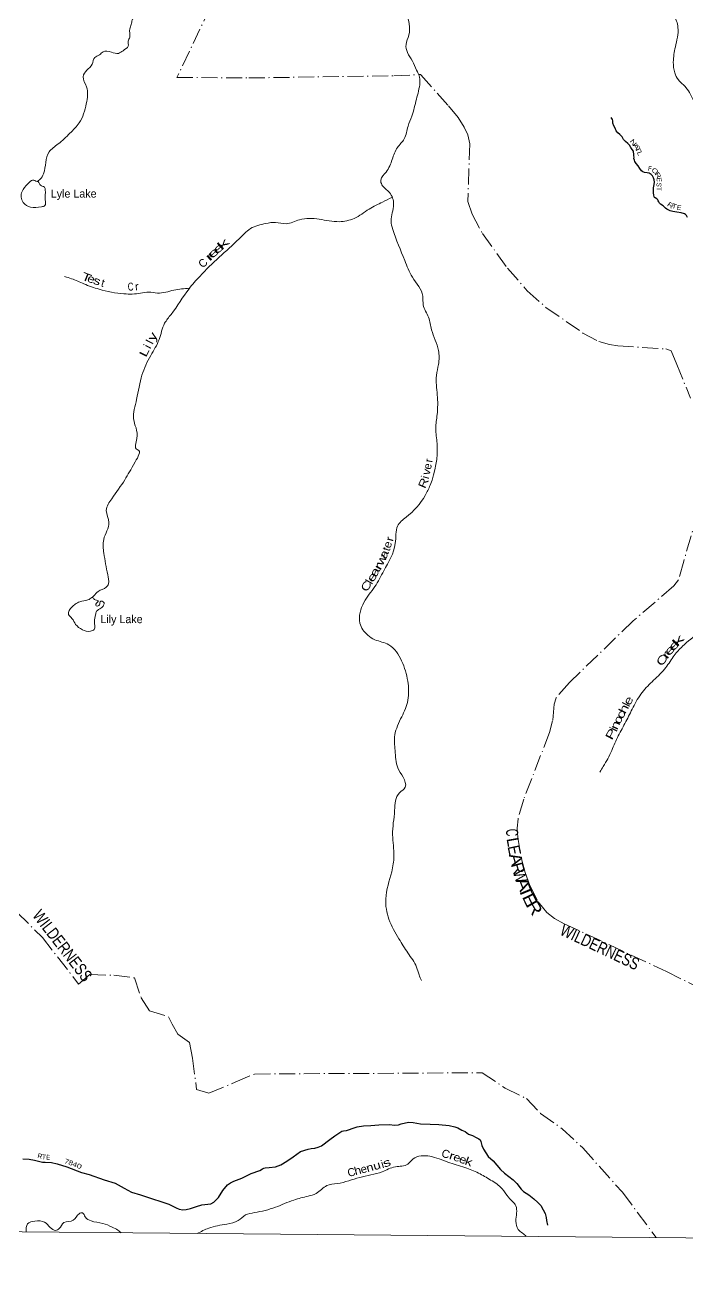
# Model space of a CAD drawing. Header units: feet. Extents: x -252966 to 4, y -183309 to 1368.
# Drawn here: x -205423 to -188878, y -183309 to -152218 of the extents above; entities that cross this region are included whole.
import ezdxf
from ezdxf.enums import TextEntityAlignment as Align

# ---------------------------------------------------------------- set-up
doc = ezdxf.new("R2010")
doc.units = ezdxf.units.FT
doc.header["$LTSCALE"] = 80
doc.linetypes.add('DOT_DASHED', pattern=[7.7, 5, -1.2, 0.3, -1.2])
for name, color, linetype, lineweight in [('29', 7, 'Continuous', 25), ('30', 7, 'Continuous', 35), ('39', 7, 'Continuous', 13), ('4', 7, 'Continuous', 13), ('41', 7, 'Continuous', 13), ('44', 7, 'DOT_DASHED', 13)]:
    doc.layers.add(name, color=color, linetype=linetype, lineweight=lineweight)

msp = doc.modelspace()

# ---------------------------------------------------------------- linework, layer by layer
at = {"layer": '29'}
for points in [[(-188870.69, -157026.8), (-188896.47, -156977.36), (-188916.6, -156954.06), (-188940.97, -156941.07), (-189022.13, -156915.05), (-189133.94, -156899.6), (-189237.53, -156880.54), (-189303.22, -156867.32), (-189352.3, -156842.86), (-189385.43, -156821.17), (-189418.28, -156793.48), (-189478.05, -156740.38), (-189538.57, -156700.81), (-189567.32, -156673.81), (-189588.23, -156641.22), (-189596.92, -156617.64), (-189613.06, -156591.57), (-189636.64, -156568.04), (-189673.89, -156541.91), (-189691.27, -156527.01), (-189700.23, -156510.74), (-189708.06, -156464.17), (-189715.98, -156419.61), (-189717.12, -156359.3), (-189715.78, -156289.08), (-189703.85, -156207.32), (-189695.06, -156149.5), (-189702.22, -156088.91), (-189720.07, -156041.86), (-189743.65, -155988.5), (-189778.22, -155954.7), (-189823.09, -155926.42), (-189874.75, -155913.88), (-189938.82, -155908.78), (-189982.17, -155890.61), (-190013.2, -155867.02), (-190056.45, -155804.69), (-190103.61, -155740.15), (-190153.07, -155681.53), (-190182.67, -155627.88), (-190193.46, -155601.25), (-190205.49, -155558.5), (-190201.95, -155526.54), (-190206.15, -155488.18), (-190207.68, -155435.89), (-190215.89, -155397.33), (-190220.95, -155377.01), (-190250.93, -155331.38), (-190284.92, -155285.55), (-190320.25, -155225.6), (-190362.35, -155181.39), (-190416.3, -155132.6), (-190466.04, -155079.99), (-190503.28, -155017.94), (-190554.45, -154953.21), (-190604.77, -154912.62), (-190648.6, -154862.3), (-190675.81, -154800.74), (-190711.13, -154740.79), (-190735.96, -154671.31), (-190737.2, -154613.01), (-190745.79, -154582.47), (-190771.66, -154535.03)], [(-200004.17, -181037.32), (-199769.48, -180920.14), (-199556.74, -180842.06), (-199490.38, -180799.08), (-199452.12, -180782.26), (-199418.95, -180776.42), (-199316.12, -180769.35), (-199162.58, -180752.67), (-199027.47, -180700.96), (-198878.33, -180607.76), (-198722.69, -180504.83), (-198539.36, -180369.11), (-198347.72, -180312.1), (-198266.66, -180297.94), (-198175.47, -180282.27), (-198093.99, -180263.34), (-198014.01, -180225.81), (-197807.57, -180069.11), (-197680.77, -179980.85), (-197531.05, -179875.63), (-197503.06, -179858.62), (-197465.81, -179851.17), (-197386.77, -179842.44), (-197334.22, -179828.83), (-197225.22, -179783.98), (-197123.14, -179750.76), (-196965.5, -179732.27), (-196779.98, -179719.15), (-196582.24, -179702.61), (-196320.71, -179697.18), (-196182.64, -179709.88), (-196090.02, -179706.32), (-196022.52, -179681.47), (-195841.67, -179640.01), (-195725.18, -179641.63), (-195535.94, -179676.88), (-195297.33, -179688.42), (-195078.77, -179698.99), (-194822.59, -179721.42), (-194681.38, -179752.34), (-194602.41, -179782.27), (-194504.45, -179835.2), (-194423.77, -179871.24), (-194338.41, -179935.61), (-194243.5, -179968.32), (-194145.35, -180017.24), (-194078.8, -180054.6), (-194051.85, -180077.11), (-194031.54, -180117.13), (-194006.24, -180218.77), (-193964.61, -180315.17), (-193846.5, -180493.59), (-193725.15, -180603.89), (-193629.86, -180712.92), (-193542.4, -180817.56), (-193442.44, -180912.77), (-193225.03, -181073.9), (-193133.18, -181172.08), (-193025.38, -181312.49), (-192964.34, -181370.71), (-192835.28, -181456.24), (-192703.33, -181555), (-192605.08, -181644.09), (-192534.8, -181718.31), (-192473.13, -181827.2), (-192428.04, -181916.94), (-192399.9, -182019.51), (-192389.21, -182090.32), (-192368.69, -182207.79)], [(-205477.87, -180555.77), (-205316.69, -180561.29), (-205179.87, -180586.24), (-204979.01, -180633.3), (-204919.11, -180639.01), (-204755.55, -180648.19), (-204617.29, -180673.69), (-204374.01, -180755.74), (-204008.89, -180895.9), (-203816.3, -180945.37), (-203442.59, -181073.9), (-203167.41, -181161.51), (-202942.36, -181288.87), (-202756.08, -181386.24), (-202534.09, -181451.19), (-202233.61, -181556.09), (-202027.65, -181620.27), (-201825.71, -181684.26), (-201643.15, -181775.43), (-201570.01, -181807.69), (-201478.64, -181823.55), (-201391.24, -181820.1), (-201282.23, -181792.88), (-201137.19, -181743.66), (-200998.36, -181698.16), (-200853.23, -181689.11), (-200775.49, -181673.61), (-200700.07, -181638.27), (-200587.68, -181515.18), (-200474.91, -181341.9), (-200363.86, -181204.68), (-200288.85, -181149.72), (-200198.58, -181110.25), (-200004.17, -181037.32)]]:
    msp.add_lwpolyline(points, dxfattribs=at)
at = {"layer": '39'}
for points in [[(-195699.26, -142951.91), (-195643.89, -143216.64), (-195542.77, -143551.88), (-195632.19, -143828.7), (-195974.83, -144074.61), (-196172.83, -144344.23), (-196724.42, -144944.18), (-197065.82, -145264.59), (-197658.4, -145360.86), (-198162.25, -145437.96), (-198612.13, -145356.62), (-199067.66, -145238.99), (-199339.15, -145417.23), (-199734.62, -145712.9), (-200188.97, -146058.25), (-200859, -146632.77), (-201301.15, -146966.18), (-201600.51, -147307.17), (-201942.12, -147647.7), (-202115.61, -147881.35), (-202222.08, -148248.57), (-202319.53, -148523.29), (-202524.52, -148883.41), (-202587.51, -149134.35), (-202525.32, -149344.37), (-202615.18, -149470.22), (-202696.81, -149580.05), (-202688.06, -149704.94), (-202775.1, -149754.33), (-202832.06, -150005.33), (-202866.24, -150194.18), (-202720.26, -150473.54), (-202681.13, -150771.88), (-202651.49, -151015.76), (-202621.3, -151398.55), (-202650.31, -151863.22), (-202700.2, -152015.67), (-202739.25, -152093.75), (-202764.58, -152206.2), (-202804.01, -152320.52), (-202804.1, -152521.81), (-202839.38, -152624.09), (-202842.7, -152748.86), (-202970.66, -152862.22), (-203084.04, -152929.43), (-203260.82, -152901.36), (-203469.97, -152891.06), (-203561.33, -152968.58), (-203678.7, -153031.73), (-203740.85, -153202.16), (-203879.25, -153351.63), (-203965.44, -153511.74), (-203883.57, -153764.24), (-203890.01, -154186.89), (-204066.07, -154666.08), (-204298.17, -154925.27), (-204592.75, -155193.84), (-204818.18, -155392.7), (-204958.7, -155936.7), (-205044.65, -156074.66), (-205117.72, -156134.26)], [(-195870.04, -145526.62), (-195836.48, -145849.51), (-195860.1, -146183.4), (-195760.54, -146667.58), (-195772.44, -147227.05), (-195570.85, -147384.22), (-195462.84, -147445.77), (-195318.87, -147531.86), (-195217.59, -147659.77), (-195022.67, -147877.25), (-194958.87, -148125.53), (-194955.07, -148338.94), (-195079.19, -148661.69), (-195115.85, -149088.04), (-195215.28, -149551.96), (-195245.22, -149720.72), (-195225.26, -149928.27), (-195339.13, -150041.78), (-195464.16, -150259.84), (-195559.01, -150478.23), (-195742.23, -150681.58), (-195828.49, -150847.72), (-195817.19, -151113.55), (-195835.07, -151284.46), (-195847.43, -151503.74), (-195896.09, -151730.67), (-195822.45, -152192.43), (-195829.41, -152472.15), (-195900.28, -152706.91), (-195864.17, -152908.59), (-195739.65, -153123.3), (-195639.36, -153345.81), (-195560.8, -153529.83), (-195554.17, -153664.77), (-195640.94, -154072.46), (-195756.09, -154499.98), (-195849.22, -154746.56), (-195945.12, -155065.59), (-196116.42, -155283.15), (-196246.28, -155577.66), (-196400.5, -155894.04), (-196531.4, -156095.94), (-196504.43, -156210.96), (-196313.31, -156406.26), (-196209.78, -156703.28), (-196274.5, -157119.26), (-196232.41, -157327.05), (-195932.68, -158103.25), (-195739.9, -158524.02), (-195481.27, -158997.83), (-195469.47, -159215.36), (-195335.88, -159524.78), (-195260.66, -159835.58), (-195091, -160350.71), (-195088.66, -160703), (-195141.83, -160976.18), (-195118.76, -161463.56), (-195123.91, -161954.66), (-195157.71, -162300.53), (-195125.46, -162679.31), (-195297.3, -163716.13), (-195420.76, -163976.48), (-195899.32, -164520.86), (-196112.9, -164739.98), (-196153.26, -164942.85), (-196167.82, -165180.22), (-196454.63, -165859.52), (-196680.09, -166253.64), (-196951.86, -166649.28), (-197051.84, -167165.52), (-196855.82, -167469.58), (-196679.91, -167580.17), (-196329.13, -167708.75), (-196009.4, -168112.77), (-195857.72, -168615.63), (-195854.69, -169094.74), (-196007.9, -169505.74), (-196179.68, -169960.83), (-196173.67, -170347.38), (-196103.78, -170782.93), (-195973.44, -171017.83), (-195919.7, -171266), (-196061.99, -171403.36), (-196185.36, -171846.89), (-196236.03, -172458.28), (-196201.36, -172990.07), (-196257.74, -173377.96), (-196407.72, -174056.72), (-196326.54, -174566.87), (-196078.14, -175056.67), (-195856.47, -175409.31)], [(-195798.66, -146491.96), (-195415.9, -146806.16), (-194932.45, -146948.25), (-194653.35, -147196.83), (-194347.68, -147405.45), (-193981.43, -147785.81), (-193586.7, -148329.53), (-193401.71, -148726.06), (-193210.8, -148941.49), (-192772.55, -149171.66), (-192364.24, -149379.37), (-192007.87, -149550.28), (-191565.64, -149784.52), (-191051.16, -150037.66), (-190865.86, -150212.77), (-190730.33, -150528.24), (-190568.84, -150670.89), (-190388.05, -150892.25), (-190282.23, -151163.12), (-190020.02, -151294.78), (-189692.49, -151338.56), (-189518.1, -151594.07), (-189210.22, -151975.82), (-189106.79, -152282.9), (-189170.24, -152769.35), (-189222.49, -153147.22), (-189187.07, -153415.32), (-189094.36, -153593.46), (-188907.16, -153778.66), (-188691.78, -154155.38), (-188446.16, -154526.4), (-188336.04, -154771.15), (-188270.89, -155081.84), (-188085.6, -155450.2), (-187912.47, -155826.47), (-187839.83, -155998.35), (-187766.16, -156040.97)], [(-205117.72, -156134.26), (-205230.03, -156098.83), (-205345.64, -156186.16), (-205494.55, -156379.81), (-205514.14, -156520.5), (-205463.24, -156655.92), (-205279.3, -156768.61), (-205011.63, -156763.45), (-204922.77, -156732.2), (-204917.25, -156589.34), (-204912.64, -156341.79), (-204934.05, -156273.12), (-204988.1, -156246.37), (-205061.95, -156189.22), (-205093.55, -156132.51), (-205115.37, -156132.34)], [(-196256.08, -156529.68), (-196490.88, -156645.9), (-196822.72, -156821.48), (-197197.39, -157052.96), (-197570.51, -157135.49), (-198070.89, -157073.74), (-198559.98, -157086.59), (-198897.07, -157187.63), (-199162.33, -157154.58), (-199402.05, -157180.17), (-199787.72, -157308.87), (-200072.11, -157565.48), (-200567.86, -158021.1), (-201053.81, -158503), (-201322.66, -158812.11), (-201772.06, -159453.42), (-201931.33, -159675.14), (-202068.38, -160080.27), (-202277.79, -160478.59), (-202498.22, -160967.38), (-202631.36, -161575.86), (-202706.9, -162064.19), (-202625.49, -162552.2), (-202618.34, -162830.06), (-202600.3, -162836.3), (-202665.81, -163135.52), (-202928.11, -163587.62), (-203254.97, -164057.14), (-203388.83, -164349.58), (-203388.87, -164353.61), (-203325.56, -164648.18), (-203454.77, -165073.53), (-203450.37, -165421.82), (-203351.34, -165956.31), (-203337.62, -166183.92), (-203388.85, -166271.94), (-203595.14, -166372.38), (-203705.03, -166489.96), (-203749.65, -166523.7)], [(-201311.42, -158797.27), (-201701.31, -158846.27), (-202110.55, -158920.37), (-202327.61, -158895.89), (-202533.12, -158921.85), (-202947.81, -158939.53), (-203568.34, -158822.13), (-203949.26, -158689.2), (-204257.79, -158561.07), (-204430.29, -158508.89)], [(-203749.65, -166523.7), (-203846.9, -166587.06), (-204052.61, -166631.15), (-204167.98, -166696.33), (-204245.07, -166755.89), (-204329.58, -166948.22), (-204246.16, -167051.78), (-204155.13, -167197.69), (-203987.49, -167330.34), (-203784.67, -167368.76), (-203689.62, -167323.48), (-203687.53, -167124.22), (-203659.65, -166959.46), (-203630.55, -166871.21), (-203525.09, -166791.83), (-203455.92, -166720.1), (-203445.19, -166655.81), (-203495.13, -166621.05), (-203545.53, -166630.57), (-203550, -166672.79), (-203590.91, -166736.77), (-203639.22, -166738.26), (-203646.83, -166695.91), (-203612.03, -166639.92), (-203587.53, -166605.96), (-203633.68, -166593.39), (-203687.79, -166572.67), (-203709.63, -166544.26), (-203749.65, -166523.7)], [(-187856.01, -166997.96), (-188110.47, -167040.44), (-188330.1, -167261.51), (-188561.06, -167412), (-188993.15, -167745.52), (-189198.76, -167972.78), (-189409.2, -168276.48), (-189714.36, -168595.26), (-189997.21, -168896.17), (-190228.5, -169270.1), (-190407.31, -169628.49), (-190598.16, -169982.72), (-190760.96, -170349.33), (-190855.66, -170553.63), (-190972.39, -170747.63), (-191056.18, -170887.4)], [(-195856.47, -175409.31), (-195636.82, -175761.93), (-195574.46, -175955.85), (-195511.58, -176099.44)], [(-201119.63, -182420.04), (-200828.14, -182284.29), (-200378.36, -182182.45), (-200093.75, -182096.95), (-199909.16, -181956.02), (-199689.23, -181898), (-199164.65, -181762.74), (-198701.98, -181582.54), (-198346.82, -181485.72), (-198144.89, -181417.44), (-197879.23, -181221.02), (-197615.1, -181169.52), (-197058.14, -181016.5), (-196499.29, -180875.57), (-196165.99, -180752.35), (-195855.42, -180685.24), (-195721.26, -180555.85), (-195302.04, -180489.91), (-194856.84, -180633.6), (-194427.7, -180773.09), (-194087.06, -180909.61), (-193789.05, -181081.91), (-193497.57, -181300.44), (-193340.84, -181513.48), (-193155.94, -181726.84), (-193155.93, -182109.29), (-193095.73, -182317.28), (-192992.06, -182408.98), (-192895.76, -182492.26)], [(-205392.78, -182384.07), (-205354.37, -182175.13), (-205178.64, -182110.6), (-204929.41, -182137.44), (-204789.92, -182267.77), (-204659.89, -182339.63), (-204564.86, -182296.36), (-204448.58, -182144.63), (-204216.59, -182088.76), (-204067.97, -181923.29), (-203985.27, -181904.05), (-203913.87, -182003.45), (-203770.07, -182105.65), (-203474.9, -182165.19), (-203242.47, -182258.28), (-203098.41, -182336.32), (-203017.65, -182403.31)]]:
    msp.add_spline(points, degree=3, dxfattribs=at)
at = {"layer": '4'}
msp.add_lwpolyline([(0, -183308.59), (-31331.08, -183287.04), (-62662.1, -183222.4), (-93993.01, -183114.65), (-125323.73, -182963.82), (-156654.22, -182769.88), (-187984.41, -182532.85), (-219314.25, -182252.72), (-250643.67, -181929.5), (-248626.54, 1367.99)], dxfattribs=at)
at = {"layer": '44'}
for points in [[(-200782.17, -151767.24), (-201627.19, -153532.09), (-199829.31, -153544.46), (-196206.53, -153489.29), (-195533.83, -153457.03)], [(-195526.92, -153464.86), (-194841.48, -154240.94), (-194601.88, -154535.26), (-194450.22, -154769.43), (-194353.94, -154967.77), (-194308.42, -155188.62), (-194354.91, -156629.1), (-194251.03, -156944.41), (-193990, -157426.59), (-193363.48, -158298.87), (-192871.06, -158860.02), (-192404.41, -159278.78), (-191482.88, -159916.97), (-191083.43, -160133.46), (-190820.8, -160206.85), (-190612.6, -160237.69), (-189410.02, -160314.43), (-189275.29, -160364.54), (-189134.21, -160703.14), (-188792.63, -161545.01)], [(-188267.29, -163211.34), (-188959, -165615.74), (-189089.36, -166088.39), (-189210.57, -166238.52), (-190222.65, -167107.31), (-191819.67, -168650.77), (-192146.25, -169029.54), (-192201.05, -169190.53), (-192237.95, -169604.17), (-192314.45, -169901.98), (-192960.17, -171562.66), (-193100.54, -172055.06), (-193120.89, -172289.39), (-193107.59, -172526.28), (-193013.89, -173060.18), (-192923.93, -173398.76), (-192811.19, -173722.12), (-192600.39, -174129.37), (-192385.34, -174393.75), (-192190.52, -174551.5), (-191947.78, -174677.47), (-189394.83, -175873.26), (-187947.72, -176597.79)], [(-205617.72, -174395.57), (-204982.97, -175021.2), (-204080.58, -176188.24), (-203799.03, -175946.86), (-203200.3, -175965.99), (-202685.71, -176031.99), (-202519.4, -176532.56), (-202307.39, -176852.71), (-201834.65, -177002.84), (-201741.21, -177186.05), (-201601.12, -177439.95), (-201313.68, -177642.16), (-201236.29, -178038.99), (-201132.17, -178816.41), (-201136.39, -178816.45), (-200828.26, -178913.81), (-200167.4, -178639.35), (-199683.36, -178433.61), (-194000.47, -178401.89), (-193421.43, -178789.51), (-192893.47, -179047.9), (-192537.93, -179421.02), (-192001.07, -179800.7), (-191484.92, -180281.03), (-190492.36, -181389.88), (-189650.67, -182519.03)]]:
    msp.add_lwpolyline(points, dxfattribs=at)

# ---------------------------------------------------------------- texts
at = {"layer": '30'}
for s, rotation, width, p in [('N', 307.956, 1.45, (-190269.66, -155193.14)), ('A', 304.986, 1.55, (-190198.28, -155290.54)), ('T', 295.185, 1.4, (-190156.6, -155356.73)), ('L', 288.836, 1.2, (-190114.73, -155449.92)), ('F', 351.624, 0.9, (-189812.08, -155863.96)), ('O', 326.209, 1.3, (-189712.74, -155916.48)), ('R', 301.962, 1.3, (-189655.5, -156008.33)), ('E', 276.739, 0.85, (-189637.06, -156093.07)), ('S', 261.698, 0.85, (-189640.67, -156204.32)), ('T', 268.907, 0.85, (-189639.15, -156315.23)), ('R', 323.872, 1.4, (-189325.43, -156773.28)), ('T', 342.375, 1.2, (-189214.89, -156804.78)), ('E', 349.574, 0.9, (-189089.87, -156839.49)), ('R', 346.814, 0.9, (-205059.36, -180541.85)), ('T', 354.555, 0.95, (-204951.8, -180565.1)), ('E', 356.788, 0.75, (-204842.37, -180572.92)), ('7', 339.553, 1.25, (-204397.25, -180674.64)), ('8', 338.843, 1.25, (-204295.6, -180710.31)), ('4', 339, 1.25, (-204195.26, -180748.8)), ('0', 339, 1.4, (-204084.87, -180791.76))]:
    msp.add_text(s, height=120, rotation=rotation, dxfattribs=dict(at, width=width)).set_placement(p, align=Align.CENTER)
at = {"layer": '41'}
for s, p in [('Lyle Lake', (-204776.51, -156533.37)), ('Lily Lake', (-203536.76, -167167.47))]:
    msp.add_text(s, height=200, dxfattribs=at).set_placement(p)
for s, rotation, width, p in [('k', 42.512, 2.2, (-200405.54, -157768.24)), ('r', 43.992, 2.2, (-200740.12, -158072.13)), ('e', 42.657, 1.95, (-200645.37, -157980.38)), ('e', 42.657, 1.95, (-200524.65, -157871.31)), ('T', 338.357, 1.45, (-203919.16, -158618.22)), ('e', 339.794, 1.2, (-203800.96, -158655.58)), ('s', 341.726, 1.35, (-203652.11, -158707.69)), ('C', 2.01, 0.75, (-202778.18, -158858.41)), ('l', 62.272, 1.15, (-202218.13, -160185.57)), ('y', 62.742, 1.5, (-202147.41, -160049.77)), ('L', 63.754, 1.45, (-202351.82, -160441.19)), ('i', 62.263, 1.2, (-202275.49, -160298.36)), ('v', 76.947, 1.1, (-195297.58, -163409.49)), ('R', 66.916, 1.3, (-195375.28, -163704.78)), ('r', 75.342, 1.2, (-196216.05, -165086.21)), ('a', 66.571, 1.4, (-196363.64, -165487.17)), ('t', 70.853, 1.05, (-196301.12, -165347.61)), ('e', 73.169, 1.1, (-196267.83, -165233.88)), ('r', 60.869, 1.65, (-196508.23, -165798.18)), ('w', 62.371, 1.45, (-196426.89, -165628.41)), ('e', 57.583, 1.55, (-196668.63, -166069.64)), ('a', 62.583, 1.5, (-196593.77, -165934.16)), ('C', 59.74, 1.35, (-196811.22, -166291.6)), ('l', 60.272, 1.2, (-196736, -166183.98)), ('k', 46.066, 2.25, (-189031.03, -167674.6)), ('r', 54.87, 1.85, (-189329.21, -168018.02)), ('e', 48.859, 1.9, (-189239.51, -167904.09)), ('e', 47.278, 1.95, (-189134.91, -167785.43)), ('C', 55.382, 1.45, (-189425.32, -168146.66)), ('e', 63.546, 1.4, (-190258.03, -169146.94)), ('c', 66.202, 1.45, (-190443.51, -169489.08)), ('h', 63.169, 1.45, (-190373.6, -169354.6)), ('l', 63.422, 1.1, (-190311.72, -169243.97)), ('n', 66.331, 1.4, (-190581.15, -169754.28)), ('o', 65.78, 1.3, (-190513.42, -169616.61)), ('P', 62.084, 1.55, (-190693.06, -169984.22)), ('i', 63.597, 1.2, (-190627.22, -169862.54)), ('C', 342.064, 1.05, (-194937.84, -180523.29)), ('s', 21.008, 1.45, (-196346.72, -180740.04)), ('r', 342.012, 1.3, (-194784.43, -180570.85)), ('e', 341.975, 1.15, (-194656.41, -180611.33)), ('e', 340.854, 1.2, (-194508.97, -180663.59)), ('k', 340.471, 1.35, (-194364.19, -180716.78)), ('h', 15.288, 1.15, (-197082.52, -180940.29)), ('e', 14.132, 1.05, (-196935.02, -180903.13)), ('n', 16.132, 1.2, (-196779.8, -180861.79)), ('u', 17.176, 1.25, (-196601, -180812.95))]:
    msp.add_text(s, height=200, rotation=rotation, dxfattribs=dict(at, width=width)).set_placement(p, align=Align.CENTER)
for s, rotation, p in [('C', 43.992, (-200906.56, -158240.84)), ('t', 342.176, (-203501.91, -158759.12)), ('r', 4.218, (-202620.25, -158852.09)), ('e', 79.325, (-195267.09, -163267.67)), ('r', 81.656, (-195238.04, -163116.39)), ('i', 74.255, (-195325.72, -163548.93)), ('i', 17.543, (-196461.39, -180782.15)), ('C', 15.437, (-197239.42, -180982.32))]:
    msp.add_text(s, height=200, rotation=rotation, dxfattribs=at).set_placement(p, align=Align.CENTER)
at = {"layer": '44'}
for s, rotation, width, p in [('C', 273.529, 0.65, (-193399.55, -172408.63)), ('E', 281.926, 0.9, (-193340.65, -172868.89)), ('A', 285.132, 1.15, (-193293.11, -173105.15)), ('W', 287.074, 0.85, (-193188.73, -173535.85)), ('A', 291.376, 1.3, (-193110.03, -173744.47)), ('T', 292.719, 1.3, (-193045.02, -173935.89)), ('E', 296.304, 1.2, (-192938.1, -174152.36)), ('R', 299.678, 1.25, (-192818.71, -174352.17)), ('WILDERNESS', 307.712, 0.8, (-204602.17, -175316.19))]:
    msp.add_text(s, height=300, rotation=rotation, dxfattribs=dict(at, width=width)).set_placement(p, align=Align.CENTER)
for s, rotation, p in [('L', 280.006, (-193371.2, -172661.48)), ('R', 286.212, (-193243.57, -173333.89))]:
    msp.add_text(s, height=300, rotation=rotation, dxfattribs=at).set_placement(p, align=Align.CENTER)
at = {"layer": '44', "width": 0.8}
msp.add_text('WILDERNESS', height=300, rotation=334.71, dxfattribs=at).set_placement((-192080.19, -174940.09))

doc.saveas('drawing.dxf')
